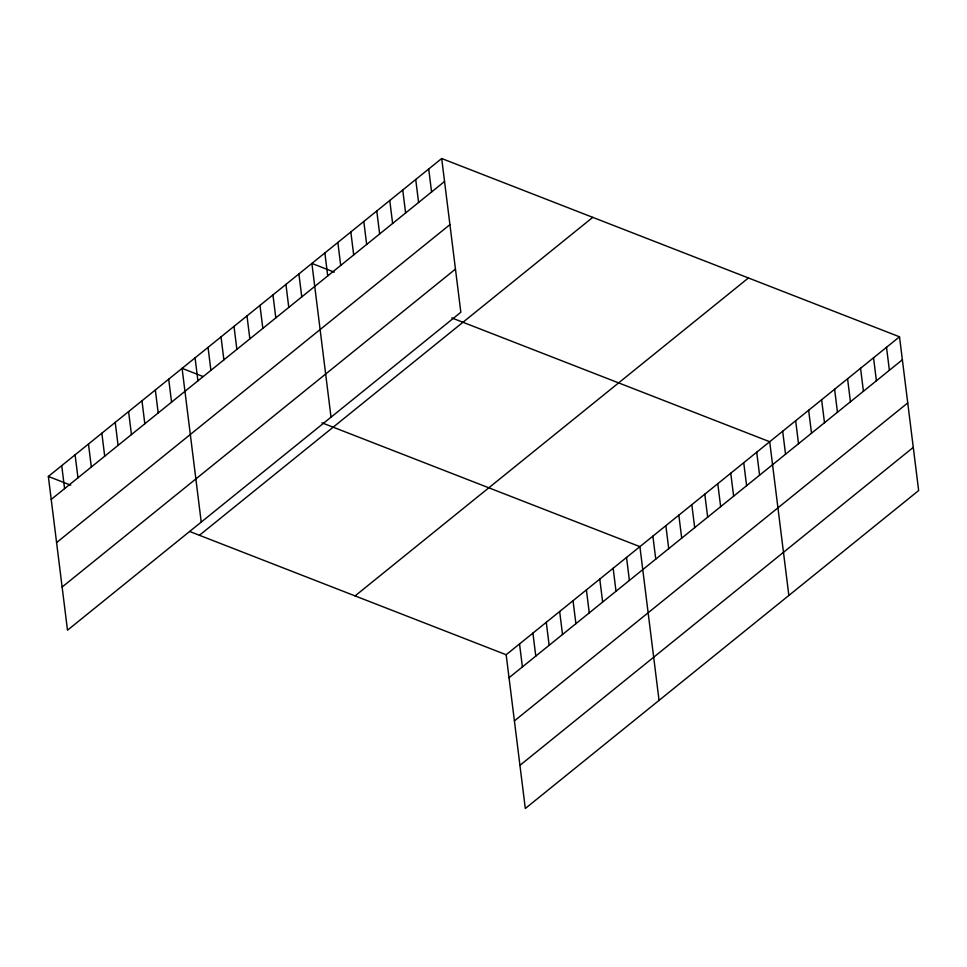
<?xml version="1.0" encoding="UTF-8"?>
<svg xmlns="http://www.w3.org/2000/svg" width="967" height="967" viewBox="0 0 967 967"><rect width="100%" height="100%" fill="white"/><g stroke="black" fill="none" stroke-linecap="round" stroke-linejoin="round"><path stroke-width="1.45" d="M441.689 158.515L460.836 312.256L67.497 630.194L48.35 476.453L441.689 158.515L899.503 336.806L918.65 490.547L525.311 808.485L506.164 654.744L899.503 336.806M51.215 499.431L444.542 181.494M56.582 542.584L449.921 224.646M62.13 587.042L455.457 269.104M199.432 535.283L592.759 217.357M355.082 595.902L748.422 277.976M509.029 677.722L902.368 359.784M514.408 720.874L907.735 402.937M519.944 765.332L913.271 447.395M334.268 272.15L311.882 263.435L331.028 417.176M451.77 317.913L769.696 441.726L788.854 595.467M203.07 376.526L182.086 368.354L201.233 522.095M321.975 422.833L639.9 546.645L659.047 700.386M48.35 476.453L70.736 485.168M189.641 531.475L506.164 654.744M886.521 347.298L889.386 370.276M873.539 357.79L876.404 380.768M860.557 368.282L863.422 391.26M847.576 378.774L850.44 401.752M834.606 389.266L837.458 412.244M821.624 399.758L824.488 422.736M808.642 410.25L811.506 433.228M795.66 420.742L798.524 443.72M782.678 431.234L785.542 454.212M756.726 452.218L759.578 475.196M743.744 462.709L746.597 485.688M730.762 473.201L733.627 496.18M717.78 483.693L720.645 506.672M704.798 494.185L707.663 517.164M691.816 504.677L694.681 527.656M678.834 515.169L681.699 538.148M665.864 525.661L668.717 548.64M652.882 536.153L655.747 559.131M626.531 557.451L629.384 580.43M613.151 568.258L616.015 591.236M599.782 579.076L602.646 602.054M586.401 589.882L589.266 612.86M573.032 600.688L575.897 623.667M559.663 611.507L562.516 634.485M546.282 622.313L549.147 645.291M532.914 633.119L535.778 656.097M519.533 643.925L522.398 666.916M428.707 169.007L431.572 191.986M415.725 179.499L418.59 202.478M402.743 189.991L405.608 212.97M389.761 200.483L392.626 223.462M376.779 210.975L379.644 233.954M363.81 221.467L366.662 244.446M350.828 231.959L353.692 254.937M337.846 242.451L340.71 265.429M324.864 252.943L327.728 275.921M298.9 273.927L301.764 296.905M285.93 284.419L288.782 307.397M272.948 294.911L275.813 317.889M259.966 305.403L262.831 328.381M246.984 315.895L249.849 338.873M234.002 326.387L236.867 349.365M221.02 336.879L223.885 359.857M208.05 347.371L210.903 370.349M195.068 357.863L197.921 380.841M168.705 379.161L171.57 402.151M155.336 389.979L158.201 412.957M141.968 400.785L144.82 423.764M128.587 411.591L131.452 434.57M115.218 422.41L118.083 445.388M101.849 433.216L104.702 456.194M88.468 444.022L91.333 467.001M75.1 454.841L77.964 477.819M61.719 465.647L64.584 488.625"/></g></svg>
